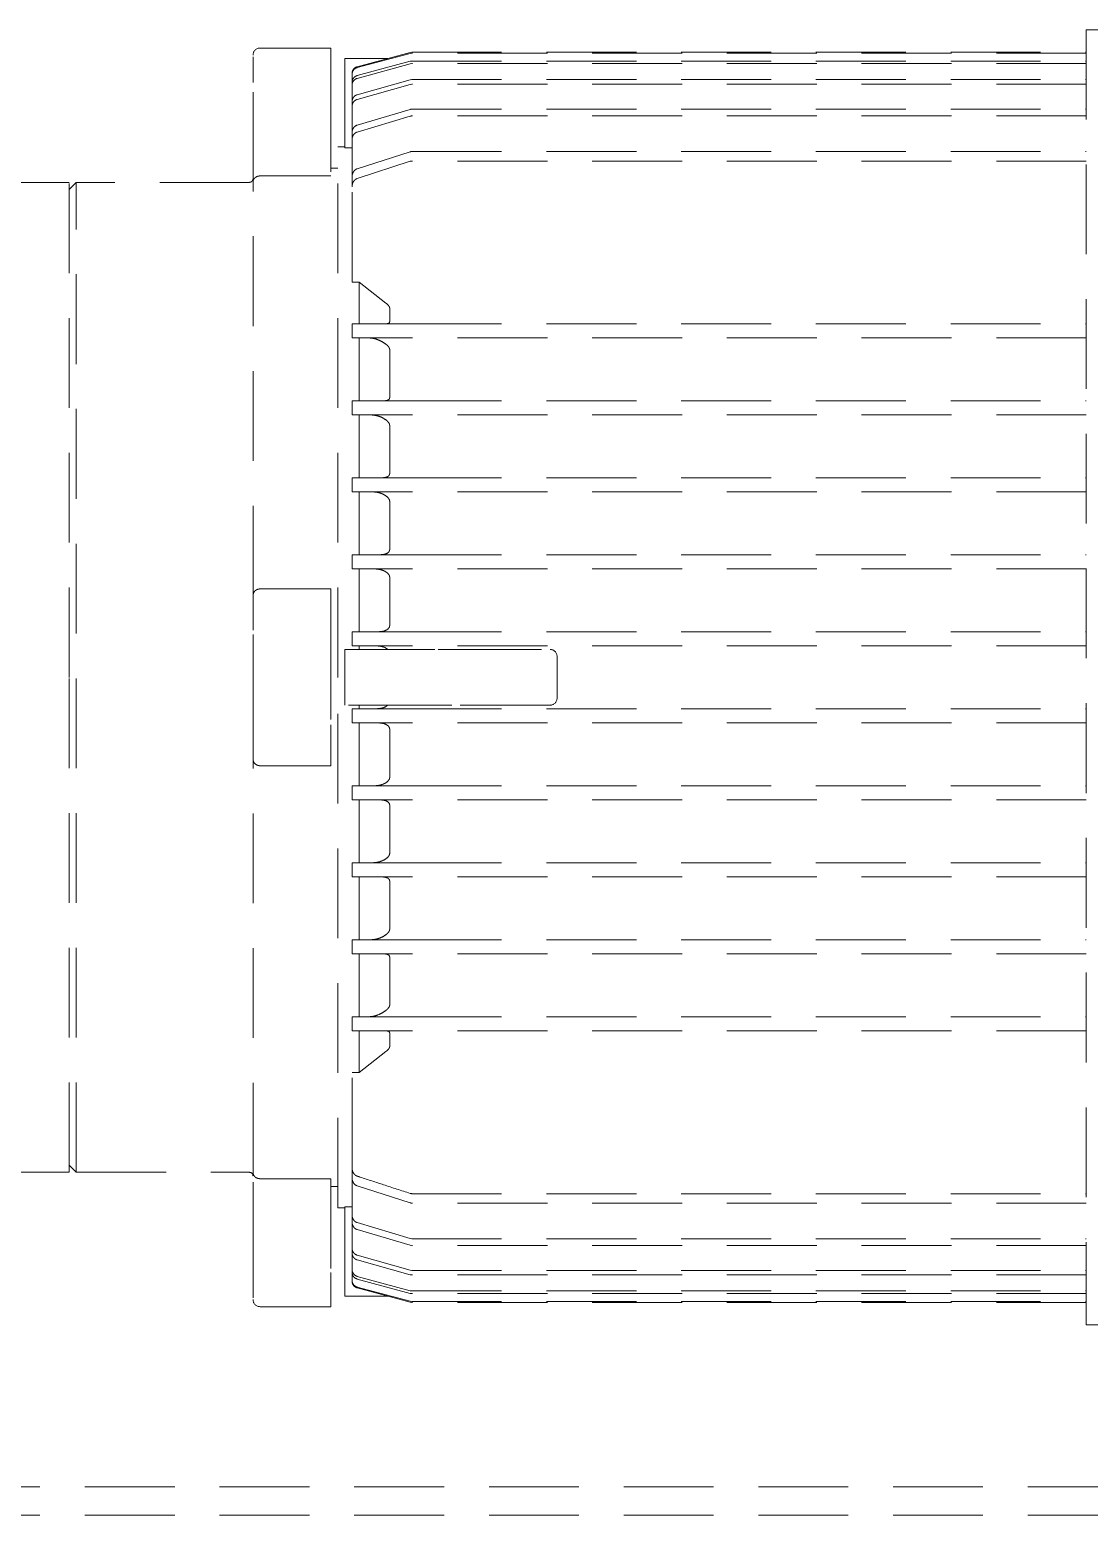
# Model space of a CAD drawing. Header units: millimetres. Extents: x 5227 to 261376, y 53707 to 123566.
# Drawn here: x 94723.2 to 94873.1, y 111473.5 to 111683.6 of the extents above; entities that cross this region are included whole.
import ezdxf

# ---------------------------------------------------------------- set-up
doc = ezdxf.new("R2010")
doc.units = ezdxf.units.MM
doc.linetypes.add('HIDDEN', pattern=[9.525, 6.35, -3.175])
doc.layers.get('0').update_dxf_attribs({"lineweight": 0})
doc.layers.add('PV_DIMENTION_SECOND_ROMANS', color=7, linetype='Continuous', lineweight=0)

# ---------------------------------------------------------------- blocks, each defined once
blk = doc.blocks.new('5251YJ5ET1M5TU')
at = {"color": 252, "linetype": 'HIDDEN', "lineweight": 0, "ltscale": 2}
for p, q in [((52326.68, 114660.44), (52245.69, 114660.44)), ((52245.69, 114660.44), (52245.69, 114477.26)), ((52138.87, 114657.85), (52128.87, 114657.85)), ((52138.87, 114657.85), (52138.87, 114657.6)), ((52138.87, 114657.6), (52138.87, 114653.05)), ((52140.87, 114656.35), (52146.89, 114656.35)), ((52142.61, 114655.2), (52150.07, 114657.21)), ((52150.07, 114657.08), (52142.61, 114655.08)), ((52150.33, 114657.24), (52150.07, 114657.21)), ((52150.07, 114657.08), (52150.33, 114657.12)), ((52150.33, 114657.24), (52245.69, 114657.24)), ((52245.69, 114657.12), (52150.33, 114657.12)), ((52140.87, 114643.75), (52140.87, 114654.35)), ((52142.61, 114653.95), (52150.07, 114655.98)), ((52150.07, 114655.6), (52142.61, 114653.56)), ((52150.33, 114656.01), (52150.07, 114655.98)), ((52150.07, 114655.6), (52150.33, 114655.64)), ((52150.33, 114656.01), (52245.69, 114656.01)), ((52245.69, 114655.64), (52150.33, 114655.64)), ((52127.87, 114638.9), (52127.87, 114652.96)), ((52138.87, 114653.05), (52138.87, 114639.76)), ((52141.87, 114653.1), (52141.87, 114654.11)), ((52141.87, 114652.58), (52141.87, 114652.97)), ((52141.87, 114650.37), (52141.87, 114652.58)), ((52142.61, 114651.25), (52150.07, 114653.34)), ((52150.07, 114652.7), (52142.61, 114650.58)), ((52150.33, 114653.38), (52150.07, 114653.34)), ((52150.07, 114652.7), (52150.33, 114652.73)), ((52150.33, 114653.38), (52245.69, 114653.38)), ((52245.69, 114652.73), (52150.33, 114652.73)), ((52141.87, 114649.56), (52141.87, 114650.23)), ((52141.87, 114646.01), (52141.87, 114649.56)), ((52142.61, 114646.95), (52150.07, 114649.16)), ((52150.07, 114648.2), (52142.61, 114645.97)), ((52150.33, 114649.2), (52245.69, 114649.2)), ((52245.69, 114648.24), (52150.33, 114648.24)), ((52140.87, 114643.85), (52139.87, 114643.85)), ((52139.87, 114568.85), (52139.87, 114643.85)), ((52141.87, 114643.75), (52140.87, 114643.75)), ((52141.87, 114639.74), (52141.87, 114644.88)), ((52142.61, 114640.77), (52150.07, 114643.16)), ((52150.07, 114641.83), (52142.61, 114639.4)), ((52150.33, 114643.2), (52245.69, 114643.2)), ((52245.69, 114641.87), (52150.33, 114641.87)), ((52138.87, 114639.76), (52128.87, 114639.76)), ((52139.87, 114640.85), (52138.87, 114640.85)), ((52101.87, 114638.85), (52090.72, 114638.85)), ((52102.87, 114638.85), (52101.87, 114637.85)), ((52101.87, 114568.85), (52101.87, 114638.85)), ((52127.37, 114638.85), (52102.87, 114638.85)), ((52102.87, 114498.85), (52102.87, 114638.85)), ((52141.87, 114624.75), (52141.87, 114638.21)), ((52141.87, 114624.75), (52142.87, 114624.75)), ((52142.87, 114618.85), (52142.87, 114624.75)), ((52146.66, 114621.78), (52142.87, 114624.75)), ((52147.2, 114619.16), (52147.2, 114621.06)), ((52142.61, 114618.85), (52150.07, 114618.85)), ((52150.33, 114618.85), (52245.69, 114618.85)), ((52150.07, 114616.85), (52142.61, 114616.85)), ((52142.87, 114607.96), (52142.87, 114616.85)), ((52245.69, 114616.85), (52150.33, 114616.85)), ((52147.2, 114608.42), (52147.2, 114615.21)), ((52142.61, 114607.96), (52150.07, 114607.96)), ((52150.07, 114605.96), (52142.61, 114605.96)), ((52142.87, 114597.07), (52142.87, 114605.96)), ((52150.33, 114607.96), (52150.07, 114607.96)), ((52150.07, 114605.96), (52150.33, 114605.96)), ((52150.33, 114607.96), (52245.69, 114607.96)), ((52245.69, 114605.96), (52150.33, 114605.96)), ((52147.2, 114597.68), (52147.2, 114604.47)), ((52142.61, 114597.07), (52150.07, 114597.07)), ((52150.33, 114597.07), (52150.07, 114597.07)), ((52150.33, 114597.07), (52245.69, 114597.07)), ((52150.07, 114595.07), (52142.61, 114595.07)), ((52142.87, 114586.19), (52142.87, 114595.07)), ((52147.2, 114586.94), (52147.2, 114593.73)), ((52150.07, 114595.07), (52150.33, 114595.07)), ((52245.69, 114595.07), (52150.33, 114595.07)), ((52142.61, 114586.19), (52150.07, 114586.19)), ((52150.33, 114586.19), (52150.07, 114586.19)), ((52150.33, 114586.19), (52245.69, 114586.19)), ((52150.07, 114584.19), (52142.61, 114584.19)), ((52142.87, 114575.3), (52142.87, 114584.19)), ((52147.2, 114576.2), (52147.2, 114582.99)), ((52150.07, 114584.19), (52150.33, 114584.19)), ((52245.69, 114584.19), (52150.33, 114584.19)), ((52128.87, 114581.35), (52138.87, 114581.35)), ((52138.87, 114581.35), (52138.87, 114580.19)), ((52127.87, 114579.19), (52127.87, 114580.42)), ((52138.87, 114580.19), (52138.87, 114575.59)), ((52138.87, 114575.59), (52138.87, 114562.12)), ((52141.87, 114573.3), (52141.87, 114575.3)), ((52142.61, 114575.3), (52150.07, 114575.3)), ((52150.33, 114575.3), (52150.07, 114575.3)), ((52150.33, 114575.3), (52245.69, 114575.3)), ((52140.87, 114572.8), (52154.05, 114572.8)), ((52150.07, 114573.3), (52142.61, 114573.3)), ((52142.87, 114573.3), (52142.87, 114572.8)), ((52150.07, 114573.3), (52150.33, 114573.3)), ((52245.69, 114573.3), (52150.33, 114573.3)), ((52155.98, 114572.8), (52169.87, 114572.8)), ((52170.05, 114572.78), (52169.99, 114572.76)), ((52140.87, 114566.91), (52140.87, 114570.8)), ((52170.87, 114570.8), (52170.87, 114566.91)), ((52101.87, 114498.85), (52101.87, 114568.85)), ((52139.87, 114493.85), (52139.87, 114568.85)), ((52154.05, 114564.91), (52140.87, 114564.91)), ((52141.87, 114562.41), (52141.87, 114564.41)), ((52142.61, 114564.41), (52150.07, 114564.41)), ((52142.87, 114564.91), (52142.87, 114564.41)), ((52150.33, 114564.41), (52150.07, 114564.41)), ((52150.33, 114564.41), (52245.69, 114564.41)), ((52169.87, 114564.91), (52155.98, 114564.91)), ((52169.87, 114564.91), (52169.98, 114564.98)), ((52169.99, 114564.95), (52170.05, 114564.92)), ((52138.87, 114562.12), (52138.87, 114557.51)), ((52150.07, 114562.41), (52142.61, 114562.41)), ((52142.87, 114553.52), (52142.87, 114562.41)), ((52150.07, 114562.41), (52150.33, 114562.41)), ((52245.69, 114562.41), (52150.33, 114562.41)), ((52147.2, 114554.71), (52147.2, 114561.51)), ((52127.87, 114557.28), (52127.87, 114558.51)), ((52128.87, 114556.35), (52138.87, 114556.35)), ((52138.87, 114557.51), (52138.87, 114556.35)), ((52141.87, 114551.52), (52141.87, 114553.52)), ((52142.61, 114553.52), (52150.07, 114553.52)), ((52150.33, 114553.52), (52150.07, 114553.52)), ((52150.33, 114553.52), (52245.69, 114553.52)), ((52150.07, 114551.52), (52142.61, 114551.52)), ((52142.87, 114542.63), (52142.87, 114551.52)), ((52150.07, 114551.52), (52150.33, 114551.52)), ((52245.69, 114551.52), (52150.33, 114551.52)), ((52147.2, 114543.97), (52147.2, 114550.77)), ((52142.61, 114542.63), (52150.07, 114542.63)), ((52150.33, 114542.63), (52150.07, 114542.63)), ((52150.33, 114542.63), (52245.69, 114542.63)), ((52150.07, 114540.63), (52142.61, 114540.63)), ((52142.87, 114531.74), (52142.87, 114540.63)), ((52147.2, 114533.23), (52147.2, 114540.03)), ((52150.07, 114540.63), (52150.33, 114540.63)), ((52245.69, 114540.63), (52150.33, 114540.63)), ((52142.61, 114531.74), (52150.07, 114531.74)), ((52150.33, 114531.74), (52245.69, 114531.74)), ((52150.07, 114529.74), (52142.61, 114529.74)), ((52142.87, 114520.85), (52142.87, 114529.74)), ((52147.2, 114522.49), (52147.2, 114529.29)), ((52245.69, 114529.74), (52150.33, 114529.74)), ((52142.61, 114520.85), (52150.07, 114520.85)), ((52150.33, 114520.85), (52245.69, 114520.85)), ((52150.07, 114518.85), (52142.61, 114518.85)), ((52142.87, 114512.95), (52142.87, 114518.85)), ((52147.2, 114516.65), (52147.2, 114518.55)), ((52245.69, 114518.85), (52150.33, 114518.85)), ((52142.87, 114512.95), (52146.66, 114515.93)), ((52142.87, 114512.95), (52141.87, 114512.95)), ((52141.87, 114499.5), (52141.87, 114512.95)), ((52090.72, 114498.85), (52101.87, 114498.85)), ((52101.87, 114499.85), (52102.87, 114498.85)), ((52102.87, 114498.85), (52127.37, 114498.85)), ((52127.87, 114484.74), (52127.87, 114498.8)), ((52128.87, 114497.95), (52138.87, 114497.95)), ((52138.87, 114497.95), (52138.87, 114484.66)), ((52138.87, 114496.85), (52139.87, 114496.85)), ((52141.87, 114492.82), (52141.87, 114497.96)), ((52150.07, 114494.54), (52142.61, 114496.93)), ((52150.33, 114495.83), (52245.69, 114495.83)), ((52139.87, 114493.85), (52140.87, 114493.85)), ((52140.87, 114493.96), (52141.87, 114493.96)), ((52140.87, 114483.35), (52140.87, 114493.96)), ((52245.69, 114494.5), (52150.33, 114494.5)), ((52141.87, 114488.14), (52141.87, 114491.69)), ((52142.61, 114491.74), (52150.07, 114489.5)), ((52150.07, 114488.55), (52142.61, 114490.76)), ((52150.33, 114489.46), (52150.07, 114489.5)), ((52150.07, 114488.55), (52150.33, 114488.51)), ((52150.33, 114489.46), (52245.69, 114489.46)), ((52245.69, 114488.51), (52150.33, 114488.51)), ((52141.87, 114485.13), (52141.87, 114487.34)), ((52142.61, 114487.12), (52150.07, 114485.01)), ((52150.07, 114484.36), (52142.61, 114486.46)), ((52138.87, 114484.66), (52138.87, 114480.11)), ((52141.87, 114484.74), (52141.87, 114485.13)), ((52141.87, 114483.6), (52141.87, 114484.6)), ((52142.61, 114484.14), (52150.07, 114482.1)), ((52150.33, 114484.97), (52150.07, 114485.01)), ((52150.07, 114484.36), (52150.33, 114484.33)), ((52150.33, 114484.97), (52245.69, 114484.97)), ((52245.69, 114484.33), (52150.33, 114484.33)), ((52150.07, 114481.72), (52142.61, 114483.76)), ((52142.61, 114482.63), (52150.07, 114480.62)), ((52150.07, 114480.5), (52142.61, 114482.5)), ((52150.33, 114482.07), (52150.07, 114482.1)), ((52150.33, 114482.07), (52245.69, 114482.07)), ((52128.87, 114479.85), (52138.87, 114479.85)), ((52138.87, 114480.11), (52138.87, 114479.85)), ((52140.87, 114481.35), (52146.89, 114481.35)), ((52150.07, 114481.72), (52150.33, 114481.69)), ((52150.33, 114480.59), (52150.07, 114480.62)), ((52150.07, 114480.5), (52150.33, 114480.46)), ((52245.69, 114481.69), (52150.33, 114481.69)), ((52150.33, 114480.59), (52245.69, 114480.59)), ((52245.69, 114480.46), (52150.33, 114480.46)), ((52245.69, 114477.26), (52326.68, 114477.26)), ((52345.39, 114454.35), (51922.09, 114454.35)), ((52345.39, 114450.35), (51922.09, 114450.35))]:
    blk.add_line(p, q, dxfattribs=at)
for centre, start, end in [((52128.87, 114656.85), 90, 180), ((52169.87, 114571.8), 0, 90), ((52169.87, 114565.91), 270, 0), ((52128.87, 114480.85), 180, 270)]:
    blk.add_arc(centre, 1, start, end, dxfattribs=at)
for points, knots in [([(52127.87, 114652.96), (52127.87, 114653.42), (52127.87, 114654.35), (52127.87, 114655.51), (52127.87, 114656.35), (52127.87, 114656.52), (52127.87, 114656.6)], [0, 0, 0, 0, 0.25, 0.499999, 0.749999, 1, 1, 1, 1]), ([(52141.87, 114654.24), (52141.88, 114654.35), (52141.9, 114654.56), (52142.06, 114654.86), (52142.3, 114655.09), (52142.5, 114655.17), (52142.61, 114655.2)], [0, 0, 0, 0, 0.249986, 0.49999, 0.749987, 1, 1, 1, 1]), ([(52141.87, 114654.11), (52141.88, 114654.22), (52141.9, 114654.44), (52142.06, 114654.73), (52142.3, 114654.96), (52142.5, 114655.04), (52142.61, 114655.08)], [0, 0, 0, 0, 0.249958, 0.499917, 0.747658, 1, 1, 1, 1]), ([(52141.87, 114652.97), (52141.88, 114653.08), (52141.9, 114653.3), (52142.06, 114653.59), (52142.3, 114653.83), (52142.5, 114653.91), (52142.61, 114653.95)], [0, 0, 0, 0, 0.249887, 0.499805, 0.749904, 1, 1, 1, 1]), ([(52141.87, 114652.58), (52141.88, 114652.69), (52141.9, 114652.91), (52142.06, 114653.2), (52142.3, 114653.44), (52142.5, 114653.52), (52142.61, 114653.56)], [0, 0, 0, 0, 0.249885, 0.499756, 0.749889, 1, 1, 1, 1]), ([(52141.87, 114650.23), (52141.88, 114650.34), (52141.89, 114650.55), (52142.04, 114650.84), (52142.27, 114651.11), (52142.49, 114651.2), (52142.61, 114651.25)], [0, 0, 0, 0, 0.236316, 0.472258, 0.715776, 1, 1, 1, 1]), ([(52141.87, 114649.56), (52141.88, 114649.67), (52141.89, 114649.89), (52142.04, 114650.19), (52142.28, 114650.45), (52142.49, 114650.54), (52142.61, 114650.58)], [0, 0, 0, 0, 0.24154, 0.483499, 0.729034, 1, 1, 1, 1]), ([(52150.33, 114649.2), (52150.29, 114649.19), (52150.2, 114649.19), (52150.11, 114649.17), (52150.07, 114649.16)], [0, 0, 0, 0, 0.499996, 1, 1, 1, 1]), ([(52150.07, 114648.2), (52150.11, 114648.21), (52150.2, 114648.24), (52150.29, 114648.24), (52150.33, 114648.24)], [0, 0, 0, 0, 0.502262, 1, 1, 1, 1]), ([(52141.87, 114645.88), (52141.87, 114645.99), (52141.89, 114646.21), (52142.04, 114646.52), (52142.27, 114646.8), (52142.49, 114646.9), (52142.61, 114646.95)], [0, 0, 0, 0, 0.240487, 0.481, 0.725476, 1, 1, 1, 1]), ([(52141.87, 114644.88), (52141.87, 114644.99), (52141.89, 114645.22), (52142.04, 114645.55), (52142.28, 114645.83), (52142.5, 114645.92), (52142.61, 114645.97)], [0, 0, 0, 0, 0.241103, 0.482602, 0.755198, 1, 1, 1, 1]), ([(52150.33, 114643.2), (52150.29, 114643.2), (52150.2, 114643.2), (52150.11, 114643.18), (52150.07, 114643.16)], [0, 0, 0, 0, 0.497099, 1, 1, 1, 1]), ([(52150.07, 114641.83), (52150.11, 114641.84), (52150.2, 114641.87), (52150.29, 114641.87), (52150.33, 114641.87)], [0, 0, 0, 0, 0.503162, 1, 1, 1, 1]), ([(52128.87, 114639.76), (52128.77, 114639.75), (52128.58, 114639.74), (52128.32, 114639.63), (52128.1, 114639.47), (52127.93, 114639.25), (52127.87, 114639.05), (52127.87, 114638.92), (52127.87, 114638.9), (52127.87, 114638.9)], [0, 0, 0, 0, 0.160763, 0.32102, 0.493057, 0.69914, 0.948551, 0.996384, 1, 1, 1, 1]), ([(52141.87, 114639.61), (52141.87, 114639.72), (52141.89, 114639.96), (52142.03, 114640.3), (52142.22, 114640.54), (52142.42, 114640.7), (52142.55, 114640.75), (52142.61, 114640.77)], [0, 0, 0, 0, 0.240731, 0.481572, 0.724421, 0.864148, 1, 1, 1, 1]), ([(52127.87, 114639.36), (52127.86, 114639.29), (52127.84, 114639.14), (52127.71, 114638.97), (52127.54, 114638.87), (52127.42, 114638.86), (52127.37, 114638.85)], [0, 0, 0, 0, 0.269511, 0.561736, 0.789422, 1, 1, 1, 1]), ([(52127.87, 114580.42), (52127.87, 114582.83), (52127.87, 114587.64), (52127.87, 114594.63), (52127.87, 114601.35), (52127.87, 114607.72), (52127.87, 114613.67), (52127.87, 114619.15), (52127.87, 114624.08), (52127.87, 114628.42), (52127.87, 114632.12), (52127.87, 114635.13), (52127.87, 114637.49), (52127.87, 114638.43), (52127.87, 114638.9)], [0, 0, 0, 0, 0.083282, 0.166698, 0.25, 0.333323, 0.416646, 0.5, 0.583347, 0.666673, 0.75, 0.833294, 0.916715, 1, 1, 1, 1]), ([(52141.87, 114638.21), (52141.87, 114638.33), (52141.89, 114638.57), (52142.03, 114638.91), (52142.22, 114639.16), (52142.42, 114639.32), (52142.55, 114639.37), (52142.61, 114639.4)], [0, 0, 0, 0, 0.241378, 0.483179, 0.72711, 0.867391, 1, 1, 1, 1]), ([(52146.66, 114621.78), (52146.79, 114621.67), (52146.98, 114621.51), (52147.13, 114621.28), (52147.19, 114621.15), (52147.19, 114621.09), (52147.2, 114621.06)], [0, 0, 0, 0, 0.499391, 0.750153, 0.874505, 1, 1, 1, 1]), ([(52141.87, 114618.85), (52141.87, 114618.85), (52141.89, 114618.85), (52142.03, 114618.85), (52142.22, 114618.85), (52142.43, 114618.85), (52142.55, 114618.85), (52142.61, 114618.85)], [0, 0, 0, 0, 0.24401, 0.48962, 0.73599, 0.870136, 1, 1, 1, 1]), ([(52147.2, 114619.16), (52147.19, 114619.13), (52147.19, 114619.07), (52147.13, 114618.98), (52146.98, 114618.87), (52146.79, 114618.86), (52146.66, 114618.85)], [0, 0, 0, 0, 0.126324, 0.249008, 0.500629, 1, 1, 1, 1]), ([(52150.33, 114618.85), (52150.29, 114618.85), (52150.2, 114618.85), (52150.11, 114618.85), (52150.07, 114618.85)], [0, 0, 0, 0, 0.496929, 1, 1, 1, 1]), ([(52141.87, 114616.85), (52141.87, 114616.85), (52141.89, 114616.85), (52142.04, 114616.85), (52142.27, 114616.85), (52142.5, 114616.85), (52142.61, 114616.85)], [0, 0, 0, 0, 0.243565, 0.487663, 0.760958, 1, 1, 1, 1]), ([(52147.2, 114615.21), (52147.19, 114615.24), (52147.19, 114615.3), (52147.14, 114615.43), (52147.01, 114615.66), (52146.6, 114616.04), (52145.94, 114616.43), (52145.13, 114616.77), (52144.61, 114616.82), (52144.35, 114616.85)], [0, 0, 0, 0, 0.031569, 0.062051, 0.12262, 0.250307, 0.50004, 0.750257, 1, 1, 1, 1]), ([(52150.07, 114616.85), (52150.11, 114616.85), (52150.2, 114616.85), (52150.29, 114616.85), (52150.33, 114616.85)], [0, 0, 0, 0, 0.502976, 1, 1, 1, 1]), ([(52147.2, 114608.42), (52147.19, 114608.37), (52147.18, 114608.28), (52147.09, 114608.15), (52146.85, 114607.99), (52146.58, 114607.97), (52146.4, 114607.96)], [0, 0, 0, 0, 0.124671, 0.247955, 0.50007, 1, 1, 1, 1]), ([(52141.87, 114607.96), (52141.87, 114607.96), (52141.89, 114607.96), (52142.03, 114607.96), (52142.22, 114607.96), (52142.42, 114607.96), (52142.55, 114607.96), (52142.61, 114607.96)], [0, 0, 0, 0, 0.2394, 0.478235, 0.720643, 0.860838, 1, 1, 1, 1]), ([(52141.87, 114605.96), (52141.87, 114605.96), (52141.89, 114605.96), (52142.03, 114605.96), (52142.22, 114605.96), (52142.42, 114605.96), (52142.55, 114605.96), (52142.61, 114605.96)], [0, 0, 0, 0, 0.23798, 0.4761, 0.718498, 0.86229, 1, 1, 1, 1]), ([(52147.2, 114604.47), (52147.19, 114604.5), (52147.19, 114604.57), (52147.15, 114604.7), (52147.03, 114604.91), (52146.67, 114605.28), (52146.08, 114605.63), (52145.33, 114605.9), (52144.85, 114605.94), (52144.6, 114605.96)], [0, 0, 0, 0, 0.031311, 0.062625, 0.12508, 0.250368, 0.499967, 0.750071, 1, 1, 1, 1]), ([(52146.14, 114597.07), (52146.37, 114597.09), (52146.72, 114597.11), (52147.04, 114597.31), (52147.17, 114597.5), (52147.19, 114597.62), (52147.2, 114597.68)], [0, 0, 0, 0, 0.500012, 0.753642, 0.875841, 1, 1, 1, 1]), ([(52141.87, 114597.07), (52141.87, 114597.07), (52141.89, 114597.07), (52142.04, 114597.07), (52142.27, 114597.07), (52142.49, 114597.07), (52142.61, 114597.07)], [0, 0, 0, 0, 0.236962, 0.473415, 0.717265, 1, 1, 1, 1]), ([(52141.87, 114595.07), (52141.87, 114595.07), (52141.89, 114595.07), (52142.04, 114595.07), (52142.27, 114595.07), (52142.49, 114595.07), (52142.61, 114595.07)], [0, 0, 0, 0, 0.23452, 0.472628, 0.727104, 1, 1, 1, 1]), ([(52147.2, 114593.73), (52147.19, 114593.79), (52147.18, 114593.92), (52147.05, 114594.15), (52146.74, 114594.49), (52146.2, 114594.8), (52145.53, 114595.03), (52145.08, 114595.06), (52144.86, 114595.07)], [0, 0, 0, 0, 0.062407, 0.125117, 0.249996, 0.499659, 0.748538, 1, 1, 1, 1]), ([(52141.87, 114586.19), (52141.88, 114586.19), (52141.9, 114586.19), (52142.06, 114586.19), (52142.3, 114586.19), (52142.5, 114586.19), (52142.61, 114586.19)], [0, 0, 0, 0, 0.24986, 0.499762, 0.749885, 1, 1, 1, 1]), ([(52145.89, 114586.19), (52146.16, 114586.21), (52146.57, 114586.24), (52146.99, 114586.48), (52147.14, 114586.68), (52147.19, 114586.82), (52147.19, 114586.9), (52147.2, 114586.94)], [0, 0, 0, 0, 0.499689, 0.749734, 0.874828, 0.936564, 1, 1, 1, 1]), ([(52141.87, 114584.19), (52141.88, 114584.19), (52141.9, 114584.19), (52142.06, 114584.19), (52142.3, 114584.19), (52142.51, 114584.19), (52142.61, 114584.19)], [0, 0, 0, 0, 0.249931, 0.499829, 0.758821, 1, 1, 1, 1]), ([(52147.2, 114582.99), (52147.19, 114583.05), (52147.18, 114583.16), (52147.09, 114583.37), (52146.82, 114583.68), (52146.14, 114584.08), (52145.52, 114584.14), (52145.12, 114584.19)], [0, 0, 0, 0, 0.06181, 0.116553, 0.241515, 0.500771, 1, 1, 1, 1]), ([(52127.87, 114580.42), (52127.87, 114580.42), (52127.87, 114580.55), (52127.92, 114580.77), (52128.1, 114581.04), (52128.31, 114581.21), (52128.56, 114581.32), (52128.75, 114581.35), (52128.86, 114581.35), (52128.87, 114581.35)], [0, 0, 0, 0, 0.003617, 0.29474, 0.501826, 0.675098, 0.828967, 0.981436, 1, 1, 1, 1]), ([(52127.87, 114575.51), (52127.87, 114575.98), (52127.87, 114576.91), (52127.87, 114578.07), (52127.87, 114578.93), (52127.87, 114579.1), (52127.87, 114579.19)], [0, 0, 0, 0, 0.25, 0.499999, 0.749999, 1, 1, 1, 1]), ([(52141.87, 114575.3), (52141.88, 114575.3), (52141.9, 114575.3), (52142.06, 114575.3), (52142.3, 114575.3), (52142.5, 114575.3), (52142.61, 114575.3)], [0, 0, 0, 0, 0.249978, 0.499976, 0.749983, 1, 1, 1, 1]), ([(52145.63, 114575.3), (52145.95, 114575.32), (52146.43, 114575.36), (52146.93, 114575.65), (52147.12, 114575.89), (52147.19, 114576.06), (52147.19, 114576.15), (52147.2, 114576.2)], [0, 0, 0, 0, 0.49982, 0.749735, 0.874729, 0.937382, 1, 1, 1, 1]), ([(52141.87, 114573.3), (52141.88, 114573.3), (52141.9, 114573.3), (52142.06, 114573.3), (52142.3, 114573.3), (52142.5, 114573.3), (52142.61, 114573.3)], [0, 0, 0, 0, 0.249984, 0.499966, 0.74999, 1, 1, 1, 1]), ([(52146.92, 114572.8), (52146.81, 114572.88), (52146.58, 114573.05), (52146.06, 114573.24), (52145.64, 114573.28), (52145.37, 114573.3)], [0, 0, 0, 0, 0.23213, 0.500664, 1, 1, 1, 1]), ([(52170.87, 114570.8), (52170.87, 114570.87), (52170.87, 114571.01), (52170.87, 114571.21), (52170.87, 114571.38), (52170.87, 114571.58), (52170.87, 114571.76), (52170.87, 114571.78), (52170.87, 114571.8)], [0, 0, 0, 0, 0.116654, 0.235839, 0.351761, 0.473566, 0.729948, 1, 1, 1, 1]), ([(52170.87, 114565.91), (52170.87, 114565.92), (52170.87, 114565.94), (52170.87, 114566.11), (52170.87, 114566.29), (52170.87, 114566.46), (52170.87, 114566.67), (52170.87, 114566.83), (52170.87, 114566.91)], [0, 0, 0, 0, 0.258457, 0.504222, 0.62559, 0.741515, 0.867338, 1, 1, 1, 1]), ([(52141.87, 114564.41), (52141.88, 114564.41), (52141.9, 114564.41), (52142.06, 114564.41), (52142.3, 114564.41), (52142.5, 114564.41), (52142.61, 114564.41)], [0, 0, 0, 0, 0.249991, 0.499977, 0.749989, 1, 1, 1, 1]), ([(52145.37, 114564.41), (52145.64, 114564.43), (52146.05, 114564.46), (52146.58, 114564.65), (52146.8, 114564.82), (52146.92, 114564.91)], [0, 0, 0, 0, 0.502528, 0.751706, 1, 1, 1, 1]), ([(52155.98, 114564.91), (52155.68, 114564.91), (52155.1, 114564.91), (52154.4, 114564.91), (52154.05, 114564.91)], [0, 0, 0, 0, 0.5, 1, 1, 1, 1]), ([(52127.87, 114558.51), (52127.87, 114558.6), (52127.87, 114558.78), (52127.87, 114559.63), (52127.87, 114560.8), (52127.87, 114561.73), (52127.87, 114562.19)], [0, 0, 0, 0, 0.25, 0.499999, 0.749999, 1, 1, 1, 1]), ([(52141.87, 114562.41), (52141.88, 114562.41), (52141.9, 114562.41), (52142.06, 114562.41), (52142.3, 114562.41), (52142.5, 114562.41), (52142.61, 114562.41)], [0, 0, 0, 0, 0.249976, 0.499948, 0.749994, 1, 1, 1, 1]), ([(52147.2, 114561.51), (52147.19, 114561.55), (52147.19, 114561.65), (52147.12, 114561.81), (52146.93, 114562.05), (52146.43, 114562.34), (52145.95, 114562.38), (52145.63, 114562.41)], [0, 0, 0, 0, 0.062655, 0.125418, 0.250471, 0.500512, 1, 1, 1, 1]), ([(52127.87, 114557.28), (52127.87, 114557.28), (52127.87, 114557.14), (52127.92, 114556.91), (52128.11, 114556.65), (52128.34, 114556.48), (52128.59, 114556.38), (52128.77, 114556.35), (52128.86, 114556.35), (52128.87, 114556.35)], [0, 0, 0, 0, 0.003618, 0.314426, 0.518116, 0.689123, 0.84213, 0.995592, 1, 1, 1, 1]), ([(52127.87, 114498.8), (52127.87, 114499.27), (52127.87, 114500.22), (52127.87, 114502.57), (52127.87, 114505.58), (52127.87, 114509.29), (52127.87, 114513.62), (52127.87, 114518.56), (52127.87, 114524.03), (52127.87, 114529.98), (52127.87, 114536.35), (52127.87, 114543.07), (52127.87, 114550.06), (52127.87, 114554.87), (52127.87, 114557.28)], [0, 0, 0, 0, 0.083282, 0.166698, 0.25, 0.333323, 0.416646, 0.5, 0.583347, 0.666673, 0.75, 0.833294, 0.916715, 1, 1, 1, 1]), ([(52141.87, 114553.52), (52141.88, 114553.52), (52141.9, 114553.52), (52142.06, 114553.52), (52142.3, 114553.52), (52142.5, 114553.52), (52142.61, 114553.52)], [0, 0, 0, 0, 0.24989, 0.499811, 0.749909, 1, 1, 1, 1]), ([(52145.12, 114553.52), (52145.53, 114553.56), (52146.14, 114553.63), (52146.81, 114554.02), (52147.08, 114554.32), (52147.18, 114554.54), (52147.19, 114554.66), (52147.2, 114554.71)], [0, 0, 0, 0, 0.499849, 0.749931, 0.876238, 0.937746, 1, 1, 1, 1]), ([(52141.87, 114551.52), (52141.88, 114551.52), (52141.9, 114551.52), (52142.06, 114551.52), (52142.3, 114551.52), (52142.5, 114551.52), (52142.61, 114551.52)], [0, 0, 0, 0, 0.249884, 0.499754, 0.749889, 1, 1, 1, 1]), ([(52147.2, 114550.77), (52147.19, 114550.81), (52147.19, 114550.88), (52147.14, 114551.02), (52146.99, 114551.22), (52146.57, 114551.47), (52146.16, 114551.5), (52145.89, 114551.52)], [0, 0, 0, 0, 0.064619, 0.124521, 0.247685, 0.50066, 1, 1, 1, 1]), ([(52144.86, 114542.63), (52145.08, 114542.65), (52145.53, 114542.68), (52146.2, 114542.91), (52146.75, 114543.22), (52147.05, 114543.55), (52147.18, 114543.79), (52147.19, 114543.91), (52147.2, 114543.97)], [0, 0, 0, 0, 0.250324, 0.500769, 0.750496, 0.876836, 0.937965, 1, 1, 1, 1]), ([(52141.87, 114542.63), (52141.88, 114542.63), (52141.89, 114542.63), (52142.04, 114542.63), (52142.27, 114542.63), (52142.49, 114542.63), (52142.61, 114542.63)], [0, 0, 0, 0, 0.236693, 0.47292, 0.715849, 1, 1, 1, 1]), ([(52141.87, 114540.63), (52141.87, 114540.63), (52141.89, 114540.63), (52142.04, 114540.63), (52142.27, 114540.63), (52142.49, 114540.63), (52142.61, 114540.63)], [0, 0, 0, 0, 0.235154, 0.473855, 0.728097, 1, 1, 1, 1]), ([(52147.2, 114540.03), (52147.19, 114540.09), (52147.17, 114540.21), (52147.04, 114540.39), (52146.71, 114540.59), (52146.37, 114540.61), (52146.14, 114540.63)], [0, 0, 0, 0, 0.120439, 0.250696, 0.500983, 1, 1, 1, 1]), ([(52144.6, 114531.74), (52144.85, 114531.76), (52145.33, 114531.8), (52146.08, 114532.08), (52146.68, 114532.43), (52147.03, 114532.79), (52147.17, 114533.04), (52147.19, 114533.17), (52147.2, 114533.23)], [0, 0, 0, 0, 0.25015, 0.500493, 0.750474, 0.875247, 0.937717, 1, 1, 1, 1]), ([(52141.87, 114531.74), (52141.87, 114531.74), (52141.89, 114531.74), (52142.04, 114531.74), (52142.27, 114531.74), (52142.49, 114531.74), (52142.61, 114531.74)], [0, 0, 0, 0, 0.240632, 0.481322, 0.725878, 1, 1, 1, 1]), ([(52150.33, 114531.74), (52150.29, 114531.74), (52150.2, 114531.74), (52150.11, 114531.74), (52150.07, 114531.74)], [0, 0, 0, 0, 0.497969, 1, 1, 1, 1]), ([(52141.87, 114529.74), (52141.87, 114529.74), (52141.89, 114529.74), (52142.04, 114529.74), (52142.28, 114529.74), (52142.5, 114529.74), (52142.61, 114529.74)], [0, 0, 0, 0, 0.238877, 0.479901, 0.754225, 1, 1, 1, 1]), ([(52146.4, 114529.74), (52146.58, 114529.73), (52146.85, 114529.71), (52147.09, 114529.56), (52147.18, 114529.42), (52147.19, 114529.33), (52147.2, 114529.29)], [0, 0, 0, 0, 0.499351, 0.751169, 0.875718, 1, 1, 1, 1]), ([(52150.07, 114529.74), (52150.11, 114529.74), (52150.2, 114529.74), (52150.29, 114529.74), (52150.33, 114529.74)], [0, 0, 0, 0, 0.502254, 1, 1, 1, 1]), ([(52144.35, 114520.85), (52144.61, 114520.88), (52145.13, 114520.94), (52145.94, 114521.27), (52146.6, 114521.66), (52147, 114522.05), (52147.14, 114522.27), (52147.19, 114522.4), (52147.19, 114522.46), (52147.2, 114522.49)], [0, 0, 0, 0, 0.249947, 0.500212, 0.750111, 0.874926, 0.937394, 0.968709, 1, 1, 1, 1]), ([(52141.87, 114520.85), (52141.87, 114520.85), (52141.89, 114520.85), (52142.03, 114520.85), (52142.22, 114520.85), (52142.42, 114520.85), (52142.55, 114520.85), (52142.61, 114520.85)], [0, 0, 0, 0, 0.243692, 0.487129, 0.731317, 0.867681, 1, 1, 1, 1]), ([(52150.33, 114520.85), (52150.29, 114520.85), (52150.2, 114520.85), (52150.11, 114520.85), (52150.07, 114520.85)], [0, 0, 0, 0, 0.497141, 1, 1, 1, 1]), ([(52141.87, 114518.85), (52141.87, 114518.85), (52141.89, 114518.85), (52142.03, 114518.85), (52142.27, 114518.85), (52142.5, 114518.85), (52142.61, 114518.85)], [0, 0, 0, 0, 0.241493, 0.483488, 0.761757, 1, 1, 1, 1]), ([(52146.66, 114518.85), (52146.79, 114518.84), (52146.98, 114518.83), (52147.13, 114518.72), (52147.19, 114518.63), (52147.19, 114518.57), (52147.2, 114518.55)], [0, 0, 0, 0, 0.499391, 0.750153, 0.874505, 1, 1, 1, 1]), ([(52150.07, 114518.85), (52150.11, 114518.85), (52150.2, 114518.85), (52150.29, 114518.85), (52150.33, 114518.85)], [0, 0, 0, 0, 0.503139, 1, 1, 1, 1]), ([(52147.2, 114516.65), (52147.19, 114516.61), (52147.19, 114516.56), (52147.13, 114516.42), (52146.98, 114516.2), (52146.79, 114516.03), (52146.66, 114515.93)], [0, 0, 0, 0, 0.126324, 0.249008, 0.500629, 1, 1, 1, 1]), ([(52127.37, 114498.85), (52127.44, 114498.84), (52127.59, 114498.82), (52127.76, 114498.69), (52127.85, 114498.52), (52127.86, 114498.4), (52127.87, 114498.34)], [0, 0, 0, 0, 0.270671, 0.563212, 0.790389, 1, 1, 1, 1]), ([(52127.87, 114498.8), (52127.87, 114498.8), (52127.87, 114498.68), (52127.92, 114498.48), (52128.1, 114498.23), (52128.31, 114498.07), (52128.56, 114497.98), (52128.75, 114497.95), (52128.86, 114497.95), (52128.87, 114497.95)], [0, 0, 0, 0, 0.003617, 0.29474, 0.501826, 0.675098, 0.828967, 0.981436, 1, 1, 1, 1]), ([(52141.87, 114499.5), (52141.87, 114499.37), (52141.89, 114499.13), (52142.03, 114498.79), (52142.22, 114498.54), (52142.43, 114498.38), (52142.55, 114498.33), (52142.61, 114498.31)], [0, 0, 0, 0, 0.24401, 0.48962, 0.73599, 0.870136, 1, 1, 1, 1]), ([(52141.87, 114498.1), (52141.87, 114497.98), (52141.89, 114497.74), (52142.04, 114497.39), (52142.27, 114497.09), (52142.5, 114496.98), (52142.61, 114496.93)], [0, 0, 0, 0, 0.243565, 0.487663, 0.760958, 1, 1, 1, 1]), ([(52142.61, 114498.31), (52142.61, 114498.31), (52142.61, 114498.31), (52142.62, 114498.3), (52142.66, 114498.29), (52142.79, 114498.25), (52144.03, 114497.84), (52146.48, 114497.04), (52148.83, 114496.28), (52150.07, 114495.87)], [0, 0, 0, 0, 0.000118, 0.001102, 0.003885, 0.014491, 0.055867, 0.5, 1, 1, 1, 1]), ([(52150.33, 114495.83), (52150.29, 114495.83), (52150.2, 114495.84), (52150.11, 114495.86), (52150.07, 114495.87)], [0, 0, 0, 0, 0.49999, 1, 1, 1, 1]), ([(52141.87, 114492.82), (52141.87, 114492.71), (52141.89, 114492.49), (52142.03, 114492.17), (52142.22, 114491.95), (52142.42, 114491.8), (52142.55, 114491.76), (52142.61, 114491.74)], [0, 0, 0, 0, 0.2394, 0.478235, 0.720643, 0.860838, 1, 1, 1, 1]), ([(52150.07, 114494.54), (52150.11, 114494.53), (52150.2, 114494.5), (52150.29, 114494.5), (52150.33, 114494.5)], [0, 0, 0, 0, 0.502976, 1, 1, 1, 1]), ([(52141.87, 114491.83), (52141.88, 114491.68), (52141.9, 114491.44), (52142.08, 114491.11), (52142.3, 114490.89), (52142.5, 114490.79), (52142.59, 114490.76), (52142.61, 114490.76)], [0, 0, 0, 0, 0.303975, 0.524953, 0.798805, 0.949987, 1, 1, 1, 1]), ([(52141.87, 114488.14), (52141.87, 114488.04), (52141.89, 114487.82), (52142.04, 114487.53), (52142.27, 114487.26), (52142.49, 114487.17), (52142.61, 114487.12)], [0, 0, 0, 0, 0.236962, 0.473415, 0.717265, 1, 1, 1, 1]), ([(52141.87, 114487.47), (52141.87, 114487.37), (52141.89, 114487.15), (52142.04, 114486.86), (52142.27, 114486.59), (52142.49, 114486.5), (52142.61, 114486.46)], [0, 0, 0, 0, 0.23452, 0.472629, 0.726554, 1, 1, 1, 1]), ([(52127.87, 114481.1), (52127.87, 114481.19), (52127.87, 114481.35), (52127.87, 114482.2), (52127.87, 114483.35), (52127.87, 114484.28), (52127.87, 114484.74)], [0, 0, 0, 0, 0.25, 0.499999, 0.749999, 1, 1, 1, 1]), ([(52141.87, 114485.13), (52141.88, 114485.02), (52141.9, 114484.8), (52142.06, 114484.5), (52142.3, 114484.26), (52142.5, 114484.18), (52142.61, 114484.14)], [0, 0, 0, 0, 0.24986, 0.499762, 0.749885, 1, 1, 1, 1]), ([(52141.87, 114484.74), (52141.88, 114484.63), (52141.9, 114484.41), (52142.06, 114484.11), (52142.3, 114483.87), (52142.5, 114483.8), (52142.61, 114483.76)], [0, 0, 0, 0, 0.249912, 0.499815, 0.749913, 1, 1, 1, 1]), ([(52141.87, 114483.6), (52141.88, 114483.49), (52141.9, 114483.27), (52142.06, 114482.98), (52142.3, 114482.74), (52142.5, 114482.66), (52142.61, 114482.63)], [0, 0, 0, 0, 0.249978, 0.499976, 0.749983, 1, 1, 1, 1]), ([(52141.87, 114483.47), (52141.88, 114483.36), (52141.9, 114483.14), (52142.06, 114482.85), (52142.3, 114482.62), (52142.5, 114482.54), (52142.61, 114482.5)], [0, 0, 0, 0, 0.249984, 0.499966, 0.74999, 1, 1, 1, 1])]:
    blk.add_open_spline(points, degree=3, knots=knots, dxfattribs=at)
for points in [[(52140.87, 114654.35), (52140.87, 114654.61), (52140.87, 114655.14), (52140.87, 114655.8), (52140.87, 114656.26), (52140.87, 114656.32), (52140.87, 114656.35)], [(52141.87, 114644.88), (52141.87, 114645.05), (52141.87, 114645.39), (52141.87, 114645.72), (52141.87, 114645.88)], [(52141.87, 114638.21), (52141.87, 114638.44), (52141.87, 114638.92), (52141.87, 114639.38), (52141.87, 114639.61)], [(52141.87, 114616.85), (52141.87, 114617.19), (52141.87, 114617.86), (52141.87, 114618.52), (52141.87, 114618.85)], [(52141.87, 114605.96), (52141.87, 114606.3), (52141.87, 114606.97), (52141.87, 114607.63), (52141.87, 114607.96)], [(52141.87, 114595.07), (52141.87, 114595.41), (52141.87, 114596.08), (52141.87, 114596.74), (52141.87, 114597.07)], [(52141.87, 114584.19), (52141.87, 114584.52), (52141.87, 114585.19), (52141.87, 114585.85), (52141.87, 114586.19)], [(52127.87, 114562.19), (52127.87, 114564.41), (52127.87, 114568.85), (52127.87, 114573.29), (52127.87, 114575.51)], [(52140.87, 114570.8), (52140.87, 114571.06), (52140.87, 114571.58), (52140.87, 114572.24), (52140.87, 114572.71), (52140.87, 114572.77), (52140.87, 114572.8)], [(52154.05, 114572.8), (52154.4, 114572.8), (52155.1, 114572.8), (52155.68, 114572.8), (52155.98, 114572.8)], [(52140.87, 114564.91), (52140.87, 114564.94), (52140.87, 114565), (52140.87, 114565.46), (52140.87, 114566.12), (52140.87, 114566.65), (52140.87, 114566.91)], [(52141.87, 114540.63), (52141.87, 114540.96), (52141.87, 114541.63), (52141.87, 114542.3), (52141.87, 114542.63)], [(52141.87, 114529.74), (52141.87, 114530.07), (52141.87, 114530.74), (52141.87, 114531.41), (52141.87, 114531.74)], [(52141.87, 114518.85), (52141.87, 114519.18), (52141.87, 114519.84), (52141.87, 114520.52), (52141.87, 114520.85)], [(52141.87, 114498.1), (52141.87, 114498.33), (52141.87, 114498.79), (52141.87, 114499.26), (52141.87, 114499.5)], [(52141.87, 114491.83), (52141.87, 114491.99), (52141.87, 114492.31), (52141.87, 114492.65), (52141.87, 114492.82)], [(52141.87, 114487.47), (52141.87, 114487.58), (52141.87, 114487.8), (52141.87, 114488.03), (52141.87, 114488.14)], [(52140.87, 114481.35), (52140.87, 114481.38), (52140.87, 114481.44), (52140.87, 114481.9), (52140.87, 114482.57), (52140.87, 114483.09), (52140.87, 114483.35)]]:
    blk.add_open_spline(points, degree=3, dxfattribs=at)

msp = doc.modelspace()

# ---------------------------------------------------------------- block references
at = {"layer": 'PV_DIMENTION_SECOND_ROMANS'}
msp.add_blockref('5251YJ5ET1M5TU', (42626.96, -2976.82), dxfattribs=at)

doc.saveas('drawing.dxf')
